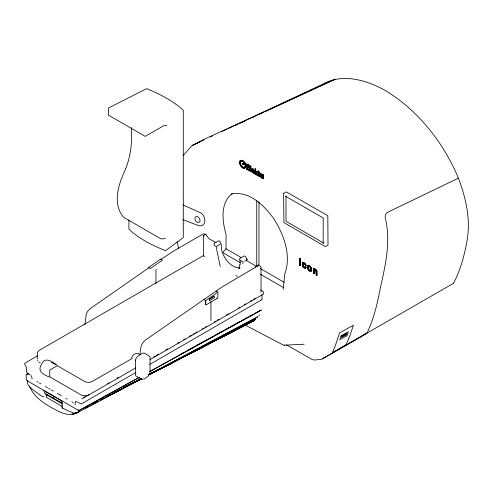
<?xml version="1.0" encoding="UTF-8"?>
<svg xmlns="http://www.w3.org/2000/svg" width="493" height="493" viewBox="0 0 493 493"><rect width="100%" height="100%" fill="white"/><g stroke="black" fill="none" stroke-linecap="round" stroke-linejoin="round"><path stroke-width="0.74" d="M46.989 394.998L46.422 395.306L46.576 397.438L61.853 406.263L62.568 405.949M213.222 296.755L209.322 299.239L209.34 300.712L214.449 297.864L214.473 296.102L209.346 299.189M283.167 289.274L284.8 273.979C291.529 255.312 284.005 235.007 273.972 219.015C264.334 205.544 249.359 190.446 231.242 194.057M84.87 324.986L86.275 314.115L87.625 311.391L89.781 308.914L148.948 267.748M140.111 354.516C140.086 349.118 141.072 342.808 146.014 339.659L221.856 287.117L257.759 265.918C258.868 265.135 260.852 265.992 261.031 267.305L261.031 292.46M304.921 267.409L305.167 267.181C305.469 265.974 306.572 267.52 305.648 268.093M306.098 267.083L305.426 268.241M302.462 263.2C301.932 265.216 303.004 267.989 305.278 268.241M307.694 266.202C307.096 268.321 308.427 271.236 310.812 271.335M195.055 217.345C194.408 219.453 195.912 222.047 198.026 222.614M305.413 266.688L304.575 267.428L303.429 266.571L302.955 264.692L303.392 263.428A1.436 0.826 60 0 1 304.015 263.336L306.091 265.561L305.266 265.216L304.945 264.254L303.898 263.404A1.436 0.826 60 0 0 303.269 263.496M262.097 294.58L261.925 299.627M346.277 334.839L346.752 333.496L342.124 336.029L341.643 337.372L346.277 334.839L345.716 334.297L341.082 336.83M27.731 381.57L27.158 381.902L28.391 385.341L31.472 388.65L39.058 394.369L43.094 396.81L43.667 396.477M303.25 263.613L303.244 265.844L304.692 267.36M310.596 270.244L310.448 267.631L308.698 266.411M308.482 266.627L308.63 269.246L310.159 270.491M346.012 345.082L332.239 352.957L335.53 345.045L339.578 332.923L353.432 325.17L349.401 337.046L345.907 345.137L367.088 332.966C373.836 318.749 377.472 303.355 380.362 287.955C385.483 265 391.048 241.188 385.224 217.752A4.566 3.352 -84.9 0 1 387.56 212.335L458.416 178.146C443.509 142.563 418.532 110.734 385.397 90.521C366.564 80.069 342.481 72.847 322.44 84.328L228.419 128.463M302.628 262.843C301.396 264.796 302.998 268.66 305.549 268.174M131.452 357.826C132.716 354.492 136.992 351.41 140.086 354.633M311.225 271.027C312.081 269.055 311.046 266.43 309.019 265.635M307.86 265.85C306.51 267.89 308.501 272.013 311.108 271.205M453.394 283.512C460.893 269.369 465.01 253.525 467.481 237.737C470.451 217.499 465.515 197.003 458.416 178.146M314.361 269.917L314.053 273.584L313.338 273.171L313.338 268.241L314.146 268.568L314.023 269.357L314.023 268.636L313.338 268.241M308.63 266.442C307.564 267.699 308.371 270.201 310.042 270.558L310.565 270.361M222.676 252.681L226.047 248.78L226.047 234.304C222.189 221.203 220.063 202.851 232.246 193.527M286.458 344.847L312.272 359.631L314.589 360.001L320.77 359.409A10.68 6.162 60 0 0 322.761 358.694L323.519 357.936M183.149 155.554L192.208 145.466L205.193 138.835L335.431 79.102L276.746 106.297M302.505 262.911L302.856 262.59M258.813 315.828L259.688 314.891M307.737 265.918L308.735 265.462M310.991 271.273C312.79 269.375 310.713 264.889 307.971 265.672M367.088 332.966L364.703 334.242M314.509 269.788L314.053 270.774L314.053 273.584M314.023 269.357L314.978 269.116L316.204 269.942A1.559 0.9 60 0 1 316.857 271.242L316.907 275.223L316.981 271.175A1.559 0.9 60 0 0 316.327 269.874L315.095 269.049L314.146 269.289M62.463 408.414L62.623 407.421M161.057 259.349L174.115 250.771L202.771 234.169L203.923 233.855L205.193 234.495M217.881 292.152L217.881 297.476L217.481 298.24A1.152 0.666 -60 0 1 217.234 298.425L206.364 304.705A1.06 0.61 -60 0 1 206.136 304.791L205.772 304.582L205.766 300.557L217.881 292.152L216.045 291.092M255.337 267.2L258.646 264.833M75.25 401.998L75.028 404.636M255.596 174.374C255.158 169.53 256.952 175.853 254.936 173.992L254.936 168.766L255.596 169.148L255.596 172.199L256.945 171.398L257.753 171.86L256.945 171.398M262.479 177.474L262.874 177.246L262.695 175.551A1.35 0.776 60 0 0 261.919 174.738M332.344 352.754L346.289 344.564M240.146 164.44A4.443 2.564 60 0 0 240.639 165.469A4.351 2.508 60 0 0 245.015 167.984A4.449 2.57 60 0 0 245.804 164.952L245.619 164.323L245.039 164.933A3.543 2.046 60 0 1 242.821 167.269A3.543 2.046 60 0 1 240.122 162.554A3.543 2.046 60 0 1 243.283 161.858L243.487 161.741M243.61 161.137L244.047 161.599L243.406 161.26M244.966 164.674L245.619 164.323M246.599 163.953L249.513 165.395L249.31 166.19L247.27 165.013L247.27 166.511C249.877 167.004 249.877 169.352 247.27 167.17L247.27 168.902C251.116 170.251 249.877 171.977 246.599 169.179L246.599 163.953L249.513 165.395M247.27 165.013L249.513 166.073M247.27 166.511L249.322 167.46M250.062 165.95L250.925 166.209L250.721 171.558L250.062 171.176L250.062 165.95L250.925 166.209M246.599 169.179L249.637 170.695M247.27 168.902L249.637 170.03M250.062 171.176L250.925 171.441M252.188 170.06L253.827 171.009L252.188 170.06A1.405 0.813 60 0 1 252.57 169.512L252.582 169.506A0.998 0.573 60 0 1 253.236 169.752A1.387 0.801 60 0 1 253.655 170.307M254.936 168.766L255.805 169.031L255.596 172.199M251.763 171.663A2.015 1.165 60 0 0 252.576 172.63A3.013 1.738 60 0 0 253.759 173.142A2.305 1.331 60 0 0 254.259 173.043L253.913 172.396A1.855 1.072 60 0 1 252.786 172.193A1.362 0.783 60 0 1 251.954 170.818L252.145 170.541L254.517 171.607A2.101 1.214 60 0 0 253.796 169.672A2.101 1.214 60 0 0 252.311 168.754M251.941 170.658L254.517 171.909M258.905 174.812A0.844 0.487 60 0 0 259.564 175.828A2.138 1.232 60 0 0 260.058 175.995L259.984 176.821A3.18 1.836 60 0 1 259.016 176.383A1.479 0.857 60 0 1 258.72 176.118A1.442 0.832 60 0 1 258.098 174.682L258.307 170.997L258.93 171.354L258.93 172.488L260.008 173.111L259.805 173.856L258.72 173.234L258.72 174.941M257.845 175.619C252.823 167.515 260.661 177.924 256.958 175.107L255.596 172.624M258.104 171.114L258.93 171.354M254.936 173.992L255.805 174.257M258.72 171.472L258.93 172.488M258.72 173.234L260.008 173.739M258.72 172.605L260.008 173.111M256.958 175.107L258.049 175.502M258.702 174.929A0.844 0.487 60 0 0 259.361 175.946A2.138 1.232 60 0 0 259.854 176.118L260.058 175.995M262.898 174.732C262.757 176.161 262.455 173.943 263.484 175.07L263.484 178.694L262.689 178.472L262.898 177.887L263.484 178.694M262.689 174.849L263.484 175.07M261.253 174.756A1.35 0.776 60 0 0 261.056 175.138A2.083 1.202 60 0 0 261.117 176.081A1.196 0.69 60 0 0 261.444 176.747A1.374 0.795 60 0 0 262.695 177.375L262.874 175.878M204.7 256.668L203.393 255.916L203.393 235.518L205.723 234.175L208.822 238.563L216.082 242.827M156.423 269.517L155.948 269.788L155.948 283.53M216.982 246.056L220.63 243.893L220.63 242.488L219.058 240.72L214.184 243.228L214.184 245.335L216.692 246.771L216.692 249.581L220.279 266.559M203.775 255.362L39.391 350.264L37.363 352.409L37.246 359.187M37.801 355.607L24.761 363.286L24.829 364.734L26.412 367.316L26.548 372.079L28.452 373.959M27.54 380.331L26.967 380.658L78.227 410.256L78.8 409.942L78.227 410.256M244.559 261.29L245.73 260.618M246.309 260.279L247.085 259.829L247.085 258.948M239.986 268.143L238.692 268.895L239.549 267.52L239.549 264.704M44.814 392.514L44.241 392.847L53.608 398.258M299.491 258.4L300.41 258.794L300.292 265.635L299.491 265.172L299.491 258.4L300.41 258.794M132.327 358.325L92.179 381.502L89.301 382.476L85.535 382.001L57.287 365.689L49.738 370.052L49.738 376.862L82.004 395.448L85.985 395.78L89.406 394.622M299.491 265.172L300.41 265.567M75.312 401.98L76.649 401.21M83.755 397.358L85.086 396.594M107.745 383.511L109.082 382.741M117.075 378.125L118.412 377.355M153.73 356.963L155.061 356.192M156.398 355.422L158.395 354.27M165.728 350.036L167.725 348.884M177.72 343.11L179.058 342.339M183.723 339.646L185.054 338.876M189.719 336.183L191.05 335.413M193.053 334.26L194.384 333.49M195.715 332.72L197.046 331.949M202.383 328.874L203.714 328.104M205.045 327.334L206.376 326.563M214.375 321.947L215.706 321.177M217.043 320.407L219.04 319.254M226.373 315.021L228.37 313.868M238.365 308.094L239.697 307.33M244.362 304.631L245.699 303.867M250.364 301.174L251.695 300.403M253.692 299.245L255.029 298.481M135.741 367.877L82.725 398.436L81.758 398.517M150.032 359.576L263.33 294.167C264.889 292.608 262.171 290.414 260.735 290.038M135.871 372.437L81.222 403.983L77.463 402.023M149.866 364.358L261.826 299.713M316.907 275.223L316.179 274.811L315.84 270.232A2.188 1.263 60 0 0 314.91 269.72L314.386 269.856M313.338 273.171L314.177 273.516M316.179 274.811L317.024 275.156M28.859 373.281L26.597 374.47L28.594 373.324M323.161 358.349L453.757 283.167M322.761 358.694L366.459 333.545M26.474 374.514L27.811 373.743L26.061 374.809L26.375 380.319M243.388 161.975L244.047 161.599M310.263 270.534C311.816 269.474 310.461 265.745 308.507 266.51M79.139 410.509L139.038 377.472M261.389 309.998L149.792 371.543L261.235 310.171M79.059 410.533L139.507 377.213M181.862 353.419L183.211 352.68M187.254 350.468L188.597 349.728M189.947 348.989L193.989 346.764M195.333 346.031L199.375 343.812M200.725 343.079L204.768 340.854M206.111 340.121L207.461 339.381M208.81 338.648L210.154 337.902M211.503 337.169L212.853 336.423M214.196 335.69L218.239 333.471M219.588 332.732L223.631 330.513M224.974 329.78L229.017 327.562M230.367 326.822L239.795 321.652M241.145 320.912L247.88 317.221M249.224 316.481L253.266 314.263M254.616 313.523L260.68 310.202M140.961 378.963L77.715 412.592L75.084 413.559L68.163 410.934L62.05 407.754L62.044 402.276L61.52 401.444M149.126 374.618L257.931 316.759L149.108 374.353M75.657 413.226L79.059 411.427C72.428 416.905 63.702 414.083 57.022 410.583C46.33 404.969 34.288 398.178 29.562 386.358M85.178 408.186L86.54 407.471M92.659 404.229L94.021 403.508M95.377 402.787L96.739 402.066M100.141 400.267L104.22 398.11L102.821 398.769M107.622 396.31L111.701 394.147L108.275 395.934M115.781 391.99L119.183 390.191M120.545 389.47L121.907 388.749M123.262 388.028L129.388 384.793M130.744 384.072L136.869 380.83M138.231 380.109L140.271 379.031M85.209 408.235L88.623 406.448M89.985 405.733L91.353 405.018M92.715 404.309L98.859 401.099M100.221 400.384L141.164 378.975M149.348 374.692L255.799 319.033L149.299 374.526M100.831 399.78L102.193 399.071M108.337 395.867L109.705 395.158M113.119 393.377L114.481 392.668M141.109 378.797L123.361 388.04L141.103 378.834M115.091 392.391L140.98 378.926M149.157 374.674L255.46 319.384L148.96 374.742L254.074 320.376L149.434 374.563M74.548 413.417L73.18 414.126L75.91 412.715M107.998 396.033L110.728 394.61M114.826 392.483L130.528 384.318L122.319 388.539M101.798 399.275L103.16 398.566M106.568 396.797L110.66 394.677M114.068 392.909L120.2 389.729M121.561 389.02L141.318 378.766M148.818 374.877L254.431 320.068L149.293 374.581M108.337 395.824L109.699 395.115M113.113 393.346L114.481 392.638M117.211 391.22L115.843 391.929L121.993 388.755L118.573 390.511M108.398 395.817L109.766 395.109M111.135 394.4L112.503 393.691M115.923 391.917L122.079 388.73M123.447 388.022L141.226 378.815M72.483 414.323L74.529 413.263L72.126 414.397L74.172 413.344M114.807 392.428L116.175 391.719M119.589 389.951L120.951 389.248M114.881 392.41L116.249 391.701M117.617 390.998L121.038 389.23M122.406 388.521L141.072 378.809M149.077 374.742L253.716 320.666M116.576 391.473L119.996 389.71M123.416 387.948L141.195 378.778M149.404 374.544L253.353 320.931L148.898 374.729M117.574 390.881L118.942 390.173M122.363 388.416L128.519 385.249M129.887 384.546L140.825 378.914M123.953 387.498L127.367 385.742M133.511 382.586L141.023 378.723M149.342 374.464L252.983 321.177M256.206 172.667L257.753 171.86M133.369 382.568L138.712 379.832M149.65 374.218L252.601 321.405M302.733 262.664C304.384 261.882 306.048 264.008 306.091 265.561M204.047 139.907L192.208 145.466L199.893 141.904M210.314 136.968L212.403 135.988M222.152 131.409L227.026 129.117M235.525 125.395L236.923 124.747M240.411 123.133L245.304 120.865M252.293 117.63L255.084 116.33M258.579 114.715L263.472 112.447M264.864 111.8L269.061 109.859M270.454 109.212L275.347 106.944M45.362 394.117L62.451 403.903M43.261 391.091L43.655 391.134M303.022 262.516L304.896 263.33L305.974 265.628M284.738 345.229L283.056 344.909L245.6 325.294M304.193 344.219L284.116 345.223M239.881 267.748C231.667 268.026 225.702 260.353 222.67 253.494M314.571 269.788L314.787 269.788A2.188 1.263 60 0 1 315.723 270.3L315.988 270.663M31.453 375.697L32.15 378.87M260.187 176.704L260.23 176.71A3.18 1.836 60 0 1 259.226 176.266A1.479 0.857 60 0 1 258.295 174.534L258.307 170.997M166.683 125.524L163.694 125.733L145.207 136.358L108.355 115.085L108.497 108.022L146.649 88.66C159.461 93.892 173.098 100.849 183.285 110.229L183.273 237.595L165.586 250.617C153.064 245.933 138.551 238.501 128.932 229.066L128.932 220.014M165.328 238.168L162.696 238.957L160.749 238.754L123.897 217.475C112.934 205.569 117.605 187.174 123.423 173.893C130.355 159.559 132.469 143.432 131.348 127.644M182.878 219.595L198.679 225.702C207.571 227.137 205.982 214.615 199.64 212.366L182.983 204.934M222.189 252.373L240.245 262.603M248.09 167.41L249.322 168.119M285.422 196.159L323.18 217.955L323.18 243.462M323.778 243.117L286.02 221.32L286.02 195.813M305.296 266.756L305.98 267.151M203.393 235.518L204.065 236.011M226.047 248.78L241.718 257.827M246.938 260.84L256.736 266.497L256.736 200.435M260.31 268.562L284.085 282.286M242.42 261.641L239.61 260.014L239.61 258.609L244.38 255.898L245.6 256.6L246.783 258.893L246.783 260.298M260.224 274.145L283.537 287.604M235.937 275.599L237.244 276.357M203.929 299.491L205.766 300.557M56.929 365.097C51.956 361.523 45.227 356.365 41.554 364.037C37.178 371.056 42.645 374.36 49.183 376.979M51.445 362.318L55.339 364.567M38.762 361.911L40.093 362.682M28.612 374.058L30.313 375.037M36.852 381.588L38.171 382.352M39.495 383.116L40.814 383.881M45.436 386.549L47.42 387.695M48.739 388.453L50.064 389.217M51.383 389.981L53.367 391.122M57.33 393.414L61.292 395.7M65.914 398.369L67.239 399.133M71.861 401.801L73.18 402.565M44.228 390.801L62.093 401.117M62.562 403.428L53.737 398.332L53.737 396.304M262.898 175.206L262.806 175.046A1.639 0.949 60 0 0 261.949 174.152A2.785 1.608 60 0 0 261.179 173.906A1.682 0.974 60 0 0 260.606 174.208A2.866 1.658 60 0 0 260.396 175.28M262.689 175.329L262.596 175.163A1.639 0.949 60 0 0 261.746 174.269A2.785 1.608 60 0 0 260.976 174.029A1.682 0.974 60 0 0 260.403 174.331A2.866 1.658 60 0 0 260.187 175.397M255.805 172.501L257.161 174.99M262.664 175.995L262.492 175.668A1.35 0.776 60 0 0 261.53 174.787A1.35 0.776 60 0 0 260.852 175.255A2.083 1.202 60 0 0 260.914 176.198A1.196 0.69 60 0 0 261.241 176.864M253.913 172.396L254.259 173.043M37.351 360.371L37.554 360.802M316.105 270.589L316.296 274.737M245.415 164.446L245.6 165.069A4.449 2.57 60 0 1 244.805 168.101A4.351 2.508 60 0 1 240.43 165.586A4.443 2.564 60 0 1 240.424 160.478M222.133 251.978L221.357 248.262L221.289 244.047M259.854 176.118L260.021 176.827M178.7 249.027L177.184 241.601M313.456 268.174L313.456 273.097M300.292 258.862L300.292 265.635M299.615 258.332L299.615 265.105M263.28 175.188L263.28 178.811M259.805 173.228L259.805 173.856M258.93 173.117L258.93 174.824M258.985 201.754L258.985 264.729M254.314 172.026L254.314 171.724A2.101 1.214 60 0 0 253.593 169.789A2.101 1.214 60 0 0 252.102 168.871M253.624 171.126L253.624 170.972A0.659 0.382 60 0 0 253.55 170.64A1.387 0.801 60 0 0 253.026 169.869A0.998 0.573 60 0 0 252.379 169.629A1.405 0.813 60 0 0 251.985 170.177M250.721 166.332L250.721 171.558M249.433 170.147L249.433 170.818M249.31 165.519L249.31 166.19M249.119 167.577L249.119 168.236M247.474 164.896L247.474 166.394M247.474 167.632L247.474 168.779M242.913 261.715L242.913 263.823M240.153 260.138L240.153 265.055M210.93 301.531L210.93 320.616M205.31 300.286L205.316 304.317L205.673 304.526A1.06 0.61 -60 0 0 205.901 304.434M216.945 298.043A1.152 0.666 -60 0 1 216.778 298.16M240.621 160.471A4.351 2.508 60 0 1 243.61 161.254M239.832 163.393A4.443 2.564 60 0 1 240.627 160.361M245.237 166.307A3.543 2.046 60 0 1 241.287 165.543A3.543 2.046 60 0 1 241.582 160.921M242.192 160.983A3.543 2.046 60 0 1 242.839 161.266M244.238 163.59A0.968 0.561 60 0 1 244.14 162.24A0.968 0.561 60 0 1 245.224 163.201A0.968 0.561 60 0 1 244.583 163.898M260.649 176.284A2.108 1.22 60 0 0 261.857 177.819A2.742 1.584 60 0 0 262.381 178.016A1.356 0.783 60 0 0 262.898 177.887M260.557 176.032A2.108 1.22 60 0 1 260.44 175.305M251.849 171.324A2.329 1.343 60 0 0 251.966 171.546A2.015 1.165 60 0 0 252.786 172.513A3.013 1.738 60 0 0 253.963 173.025A2.305 1.331 60 0 0 254.462 172.926M251.658 170.861A2.329 1.343 60 0 1 252.33 168.803M252.163 170.701A1.362 0.783 60 0 0 252.995 172.063A1.855 1.072 60 0 0 254.117 172.279M240.418 160.595A4.351 2.508 60 0 1 243.406 161.371M251.757 171.663A2.329 1.343 60 0 1 252.12 168.92M262.689 178.004A1.356 0.783 60 0 1 262.171 178.133M262.177 178.158A2.262 1.306 60 0 1 260.107 175.36M262.486 177.492A1.374 0.795 60 0 1 261.253 176.851M195.573 217.049A3.272 1.892 60 0 1 199.363 218.448A3.272 1.892 60 0 1 198.543 222.318M283.629 193.404L283.913 222.577L325.312 246.568L328.011 245.194L327.808 215.7L286.304 191.9L283.629 193.404M135.452 360.161L135.563 375.666L141.429 379.357L144.295 378.969L147.986 376.418L150.008 373.232L150.032 356.636L144.301 353.08L142.834 353.062L137.701 356.291L136.025 358.54L135.452 360.161M242.42 164.107L242.741 164.502L242.439 164.064M242.63 163.99L242.95 164.385L242.63 163.99M242.944 163.51C243.252 165.463 244.3 163.084 242.944 163.51M243.148 163.393C243.456 165.346 244.503 162.961 243.148 163.393M341.15 335.671L339.825 339.671L347.01 335.702L348.465 331.678L341.15 335.671M160.601 259.084L148.485 267.483L150.322 268.543L162.437 260.144L160.601 259.084M75.571 412.943L73.525 414.009L75.565 412.949M140.77 379L131.89 383.609L140.751 379.006M75.565 412.814L72.835 414.231L75.571 412.814M243.69 162.826A0.968 0.561 60 0 0 244.719 164.107A0.968 0.561 60 0 0 244.719 162.733A0.968 0.561 60 0 0 243.69 162.826"/></g></svg>
